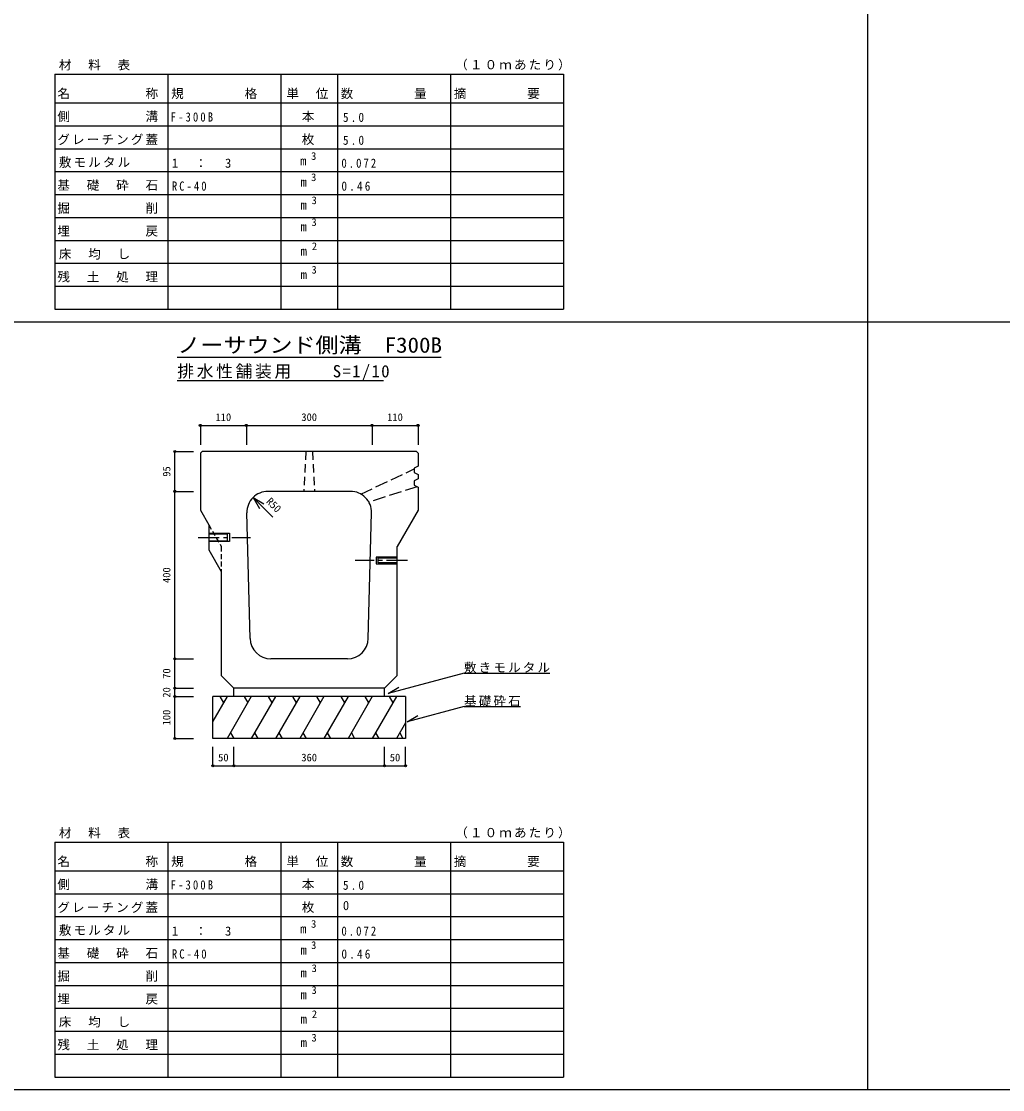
# Model space of a CAD drawing. Units: millimetres at full size, sheet at 1:10. Extents: x -5807 to 2193, y -2728 to 2972.
# Drawn here: x -2495 to -151, y -2728 to -178 of the extents above; entities that cross this region are included whole.
import ezdxf
from ezdxf.enums import TextEntityAlignment as Align

# ---------------------------------------------------------------- set-up
doc = ezdxf.new("R2010")
doc.units = ezdxf.units.MM
doc.header["$LTSCALE"] = 10
doc.header["$PDMODE"] = 32
doc.header["$PDSIZE"] = 5
for name, pattern in [('CHAIN1', [8, 5, -1, 1, -1]), ('DASHED1', [1.8, 1.2, -0.6]), ('DASHED2', [3, 2, -1]), ('DASHED3', [4, 3, -1])]:
    doc.linetypes.add(name, pattern=pattern)
doc.layers.add('0-0_通り芯', color=7, linetype='Continuous')
doc.styles.add('ＭＳ ゴシック', font='')
doc.styles.get('ＭＳ ゴシック').set_extended_font_data('MS Gothic')

msp = doc.modelspace()

# ---------------------------------------------------------------- linework, layer by layer
at = {"layer": '0-0_通り芯', "color": 2}
for p, q in [((-473.81, 2971.77), (-473.81, -2728.23)), ((-5807.14, -2728.23), (2192.86, -2728.23))]:
    msp.add_line(p, q, dxfattribs=at)
at = {"layer": '0-0_通り芯'}
for p, q in [((-2414.64, -304.02), (-1199.64, -304.02)), ((-2414.64, -304.02), (-2414.64, -427.14)), ((-2144.64, -304.02), (-2144.64, -427.14)), ((-1874.64, -304.02), (-1874.64, -427.14)), ((-1739.64, -304.02), (-1739.64, -427.14)), ((-1469.64, -304.02), (-1469.64, -427.14)), ((-1199.64, -304.02), (-1199.64, -427.14)), ((-2414.64, -372.42), (-1199.64, -372.42)), ((-2414.64, -427.14), (-1199.64, -427.14)), ((-2414.64, -427.14), (-2414.64, -864.9)), ((-2144.64, -427.14), (-2144.64, -864.9)), ((-1874.64, -427.14), (-1874.64, -864.9)), ((-1739.64, -427.14), (-1739.64, -864.9)), ((-1469.64, -427.14), (-1469.64, -864.9)), ((-1199.64, -427.14), (-1199.64, -864.9)), ((-2414.64, -481.86), (-1199.64, -481.86)), ((-2414.64, -536.58), (-1199.64, -536.58)), ((-2414.64, -591.3), (-1199.64, -591.3)), ((-2414.64, -646.02), (-1199.64, -646.02)), ((-2414.64, -700.74), (-1199.64, -700.74)), ((-2414.64, -755.46), (-1199.64, -755.46)), ((-2414.64, -810.18), (-1199.64, -810.18)), ((-2414.64, -864.9), (-1199.64, -864.9)), ((-2329.14, -864.9), (-1420.14, -864.9)), ((-2122.14, -979.9), (-1492.14, -979.9)), ((-2122.14, -1034.9), (-1629.64, -1034.9)), ((-1437.37, -1733.85), (-1618.88, -1782.48)), ((-1437.37, -1733.85), (-1232.37, -1733.85)), ((-1987.14, -1789.9), (-1987.14, -1769.9)), ((-1627.14, -1789.9), (-1627.14, -1769.9)), ((-1618.88, -1782.48), (-1592.9, -1767.48)), ((-1577.14, -1789.9), (-2037.14, -1789.9)), ((-2037.14, -1889.9), (-2037.14, -1789.9)), ((-2003.09, -1789.9), (-2037.14, -1848.88)), ((-2020.4, -1789.9), (-2011.74, -1804.89)), ((-1945.36, -1789.9), (-2003.09, -1889.9)), ((-1962.66, -1789.9), (-1954.01, -1804.89)), ((-1887.62, -1789.9), (-1945.36, -1889.9)), ((-1904.93, -1789.9), (-1896.27, -1804.89)), ((-1829.89, -1789.9), (-1887.62, -1889.9)), ((-1847.19, -1789.9), (-1838.54, -1804.89)), ((-1772.15, -1789.9), (-1829.89, -1889.9)), ((-1789.46, -1789.9), (-1780.8, -1804.89)), ((-1714.42, -1789.9), (-1772.15, -1889.9)), ((-1731.72, -1789.9), (-1723.07, -1804.89)), ((-1656.68, -1789.9), (-1714.42, -1889.9)), ((-1673.99, -1789.9), (-1665.33, -1804.89)), ((-1598.95, -1789.9), (-1656.68, -1889.9)), ((-1616.25, -1789.9), (-1607.6, -1804.89)), ((-1577.14, -1789.9), (-1577.14, -1889.9)), ((-1437.37, -1813.65), (-1302.37, -1813.65)), ((-1577.14, -1852.13), (-1598.95, -1889.9)), ((-1995.17, -1876.18), (-1987.25, -1889.9)), ((-1937.44, -1876.18), (-1929.52, -1889.9)), ((-1879.7, -1876.18), (-1871.78, -1889.9)), ((-1821.97, -1876.18), (-1814.05, -1889.9)), ((-1764.23, -1876.18), (-1756.31, -1889.9)), ((-1706.5, -1876.18), (-1698.58, -1889.9)), ((-1648.76, -1876.18), (-1640.84, -1889.9)), ((-1591.03, -1876.18), (-1583.11, -1889.9)), ((-1577.14, -1889.9), (-2037.14, -1889.9)), ((-2414.64, -2137.35), (-1199.64, -2137.35)), ((-2414.64, -2137.35), (-2414.64, -2260.47)), ((-2144.64, -2137.35), (-2144.64, -2260.47)), ((-1874.64, -2137.35), (-1874.64, -2260.47)), ((-1739.64, -2137.35), (-1739.64, -2260.47)), ((-1469.64, -2137.35), (-1469.64, -2260.47)), ((-1199.64, -2137.35), (-1199.64, -2260.47)), ((-2414.64, -2205.75), (-1199.64, -2205.75)), ((-2414.64, -2260.47), (-1199.64, -2260.47)), ((-2414.64, -2260.47), (-2414.64, -2698.23)), ((-2144.64, -2260.47), (-2144.64, -2698.23)), ((-1874.64, -2260.47), (-1874.64, -2698.23)), ((-1739.64, -2260.47), (-1739.64, -2698.23)), ((-1469.64, -2260.47), (-1469.64, -2698.23)), ((-1199.64, -2260.47), (-1199.64, -2698.23)), ((-2414.64, -2315.19), (-1199.64, -2315.19)), ((-2414.64, -2369.91), (-1199.64, -2369.91)), ((-2414.64, -2424.63), (-1199.64, -2424.63)), ((-2414.64, -2479.35), (-1199.64, -2479.35)), ((-2414.64, -2534.07), (-1199.64, -2534.07)), ((-2414.64, -2588.79), (-1199.64, -2588.79)), ((-2414.64, -2643.51), (-1199.64, -2643.51)), ((-2414.64, -2698.23), (-1199.64, -2698.23)), ((-2329.14, -2698.23), (-1420.14, -2698.23))]:
    msp.add_line(p, q, dxfattribs=at)
at = {"layer": '0-0_通り芯', "color": 4}
for p, q in [((-5807.14, -894.9), (2192.86, -894.9)), ((-2067.14, -1142.38), (-1957.14, -1142.38)), ((-2067.14, -1142.38), (-2067.14, -1188.89)), ((-1957.14, -1142.38), (-1957.14, -1188.89)), ((-1957.14, -1142.38), (-1657.14, -1142.38)), ((-1657.14, -1142.38), (-1657.14, -1188.89)), ((-1657.14, -1142.38), (-1547.14, -1142.38)), ((-1547.14, -1142.38), (-1547.14, -1188.89)), ((-2128.14, -1299.9), (-2128.14, -1204.9)), ((-2128.14, -1204.9), (-2083.14, -1204.9)), ((-2128.14, -1699.9), (-2128.14, -1299.9)), ((-2128.14, -1299.9), (-2083.14, -1299.9)), ((-1941.23, -1314.54), (-1915.25, -1329.54)), ((-1941.23, -1314.54), (-1926.23, -1340.53)), ((-1894.22, -1361.55), (-1941.23, -1314.54)), ((-2128.14, -1769.9), (-2128.14, -1699.9)), ((-2128.14, -1699.9), (-2083.14, -1699.9)), ((-2128.14, -1789.9), (-2128.14, -1769.9)), ((-2128.14, -1769.9), (-2083.14, -1769.9)), ((-2128.14, -1889.9), (-2128.14, -1789.9)), ((-2128.14, -1789.9), (-2083.14, -1789.9)), ((-2128.14, -1889.9), (-2083.14, -1889.9)), ((-2037.14, -1954.9), (-2037.14, -1909.9)), ((-1987.14, -1954.9), (-1987.14, -1909.9)), ((-1627.14, -1954.9), (-1627.14, -1909.9)), ((-1577.14, -1954.9), (-1577.14, -1909.9)), ((-2037.14, -1954.9), (-1987.14, -1954.9)), ((-1987.14, -1954.9), (-1627.14, -1954.9)), ((-1627.14, -1954.9), (-1577.14, -1954.9))]:
    msp.add_line(p, q, dxfattribs=at)
at = {"layer": '0-0_通り芯', "color": 3}
for p, q in [((-2063.14, -1204.9), (-2067.14, -1208.9)), ((-2067.14, -1208.9), (-2067.14, -1344.9)), ((-1551.14, -1204.9), (-2063.14, -1204.9)), ((-1551.14, -1204.9), (-1547.14, -1208.9)), ((-1547.14, -1208.9), (-1547.14, -1239.9)), ((-1547.14, -1259.9), (-1547.14, -1269.9)), ((-1708.41, -1299.9), (-1905.88, -1299.9)), ((-2067.14, -1344.9), (-2047.14, -1379.54)), ((-1948.36, -1651.15), (-1955.86, -1351.15)), ((-1665.92, -1651.15), (-1658.42, -1351.15)), ((-1547.14, -1344.9), (-1597.14, -1431.5)), ((-1597.14, -1739.9), (-1597.14, -1431.5)), ((-2017.14, -1491.5), (-2017.14, -1739.9)), ((-1715.91, -1699.9), (-1898.38, -1699.9)), ((-1627.14, -1769.9), (-1597.14, -1739.9))]:
    msp.add_line(p, q, dxfattribs=at)
at = {"layer": '0-0_通り芯', "color": 3, "linetype": 'DASHED2'}
for p, q in [((-1815.14, -1204.9), (-1820.14, -1299.9)), ((-1799.14, -1204.9), (-1794.14, -1299.9))]:
    msp.add_line(p, q, dxfattribs=at)
at = {"layer": '0-0_通り芯', "color": 3, "linetype": 'DASHED3'}
for p, q in [((-1683.82, -1306.36), (-1556.14, -1246.29)), ((-1549.22, -1288.75), (-1664.66, -1325.68))]:
    msp.add_line(p, q, dxfattribs=at)
at = {"layer": '0-0_通り芯', "linetype": 'CHAIN1'}
for p, q in [((-2072.14, -1409.9), (-1947.14, -1409.9)), ((-1572.14, -1464.9), (-1697.14, -1464.9))]:
    msp.add_line(p, q, dxfattribs=at)
at = {"layer": '0-0_通り芯', "color": 3, "linetype": 'DASHED1'}
msp.add_line((-2017.14, -1431.5), (-2017.14, -1491.5), dxfattribs=at)
at = {"layer": '0-0_通り芯', "color": 3}
for points in [[(-1547.14, -1239.9), (-1556.14, -1244.9), (-1556.14, -1254.9), (-1547.14, -1259.9)], [(-1547.14, -1269.9), (-1556.14, -1274.9), (-1556.14, -1284.9)], [(-1556.14, -1284.9), (-1547.14, -1289.9), (-1547.14, -1344.9)], [(-2047.14, -1379.54), (-2047.14, -1439.54), (-2017.14, -1491.5)], [(-1627.14, -1769.9), (-1987.14, -1769.9), (-2017.14, -1739.9)]]:
    msp.add_lwpolyline(points, dxfattribs=at)
at = {"layer": '0-0_通り芯', "color": 3, "linetype": 'DASHED1'}
msp.add_lwpolyline([(-2047.14, -1379.54), (-2017.14, -1431.5), (-2017.14, -1491.5)], dxfattribs=at)
at = {"layer": '0-0_通り芯'}
for points in [[(-2047.14, -1399.9), (-1997.14, -1399.9), (-1997.14, -1419.9), (-2047.14, -1419.9)], [(-2047.14, -1417.9), (-2002.14, -1417.9), (-2002.14, -1401.9), (-2047.14, -1401.9)], [(-1597.14, -1456.9), (-1647.14, -1456.9), (-1647.14, -1472.9), (-1597.14, -1472.9)], [(-1597.14, -1470.9), (-1642.14, -1470.9), (-1642.14, -1458.9), (-1597.14, -1458.9)], [(-1437.37, -1813.65), (-1573.26, -1850.06), (-1547.28, -1835.06)]]:
    msp.add_lwpolyline(points, dxfattribs=at)
at = {"layer": '0-0_通り芯', "color": 3}
for centre, start, end in [((-1905.88, -1349.9), 90, 181.43209), ((-1708.41, -1349.9), 358.56801, 90), ((-1898.38, -1649.9), 181.43209, 270), ((-1715.91, -1649.9), 270, 358.56801)]:
    msp.add_arc(centre, 50, start, end, dxfattribs=at)
at = {"layer": '0-0_通り芯', "color": 4}
for p in [(-2067.14, -1142.38), (-1957.14, -1142.38), (-1657.14, -1142.38), (-1547.14, -1142.38), (-2128.14, -1204.9), (-2128.14, -1299.9), (-2128.14, -1699.9), (-2128.14, -1769.9), (-2128.14, -1789.9), (-2128.14, -1889.9), (-2037.14, -1954.9), (-1987.14, -1954.9), (-1627.14, -1954.9), (-1577.14, -1954.9)]:
    msp.add_point(p, dxfattribs=at)

# ---------------------------------------------------------------- texts
at = {"layer": '0-0_通り芯', "style": 'ＭＳ ゴシック'}
for s, p in [('m', (-1828.72, -528.32)), ('m', (-1827.82, -578.94)), ('m', (-1827.82, -633.66)), ('m', (-1827.82, -685.64)), ('m', (-1827.73, -743.78)), ('m', (-1827.55, -799.87)), ('0', (-1726.64, -2306.25)), ('m', (-1828.72, -2361.66)), ('m', (-1827.82, -2412.27)), ('m', (-1827.82, -2466.99)), ('m', (-1827.82, -2518.98)), ('m', (-1827.73, -2577.12)), ('m', (-1827.55, -2633.2))]:
    msp.add_text(s, height=21.99, dxfattribs=at).set_placement(p, align=Align.BOTTOM_LEFT)
at = {"layer": '0-0_通り芯', "color": 4, "style": 'ＭＳ ゴシック'}
for s, p in [('3', (-1802.62, -513.96)), ('3', (-1802.62, -564.58)), ('3', (-1801.45, -619.64)), ('3', (-1801.72, -671.89)), ('2', (-1800.82, -729.42)), ('3', (-1801.72, -785.51)), ('110', (-2030.89, -1137.38)), ('300', (-1825.89, -1137.38)), ('110', (-1620.89, -1137.38)), ('50', (-2024.64, -1949.9)), ('360', (-1825.89, -1949.9)), ('50', (-1614.64, -1949.9)), ('3', (-1802.62, -2347.29)), ('3', (-1802.62, -2397.91)), ('3', (-1801.45, -2452.97)), ('3', (-1801.72, -2505.23)), ('2', (-1800.82, -2562.75)), ('3', (-1801.72, -2618.84))]:
    msp.add_text(s, height=18.33, dxfattribs=at).set_placement(p, align=Align.BOTTOM_LEFT)
at = {"layer": '0-0_通り芯', "color": 3, "style": 'ＭＳ ゴシック', "width": 1.1}
msp.add_text('ノーサウンド側溝\u3000F300B', height=36.66, dxfattribs=at).set_placement((-2122.14, -979.9), align=Align.BOTTOM_LEFT)
at = {"layer": '0-0_通り芯', "color": 4, "style": 'ＭＳ ゴシック'}
for s, rotation, p in [('95', 90, (-2133.14, -1264.9)), ('R50', 315, (-1915.25, -1329.54)), ('400', 90, (-2133.14, -1518.65)), ('70', 90, (-2133.14, -1747.4)), ('20', 90, (-2133.14, -1792.4)), ('100', 90, (-2133.14, -1858.65))]:
    msp.add_text(s, height=18.33, rotation=rotation, dxfattribs=at).set_placement(p, align=Align.BOTTOM_LEFT)
at = {"layer": '0-0_通り芯', "attachment_point": 7, "style": 'ＭＳ ゴシック'}
for s, insert, char_height in [('\\T1.17;材\u3000料\u3000表', (-2405.14, -295.08), 21.99), ('\\T1.17;（１０ｍあたり）', (-1458.39, -295.08), 21.99), ('\\T1.17;名\u3000\u3000\u3000\u3000\u3000称', (-2408.64, -363.48), 21.99), ('\\T1.17;規\u3000\u3000\u3000\u3000格', (-2136.89, -363.48), 21.99), ('\\T1.17;単\u3000位', (-1861.64, -363.48), 21.99), ('\\T1.17;数\u3000\u3000\u3000\u3000量', (-1731.89, -363.48), 21.99), ('\\T1.17;摘\u3000\u3000\u3000\u3000要', (-1461.89, -363.48), 21.99), ('\\T1.17;側\u3000\u3000\u3000\u3000\u3000溝', (-2408.64, -418.2), 21.99), ('\\T1.39;\\W0.85;F-300B', (-2137.89, -417.41), 21.99), ('\\T1.17;\u3000本', (-1859.89, -418.2), 21.99), ('\\T1.38;\\W0.9;5.0', (-1726.64, -418.2), 21.99), ('\\T1.17;グレーチング蓋', (-2408.64, -472.92), 21.99), ('\\T1.17;\u3000枚', (-1859.89, -472.92), 21.99), ('\\T1.38;\\W0.9;5.0', (-1726.64, -472.92), 21.99), ('\\T1.17;敷モルタル', (-2405.14, -527.64), 21.99), ('\\T1.21;1\u3000：\u30003', (-2135.14, -527.64), 21.99), ('\\T1.38;\\W0.85;0.072', (-1730.14, -527.64), 21.99), ('\\T1.17;基\u3000礎\u3000砕\u3000石', (-2408.64, -582.36), 21.99), ('\\T1.38;\\W0.85;RC-40', (-2135.14, -582.36), 21.99), ('\\T1.38;\\W0.9;0.46', (-1730.14, -582.36), 21.99), ('\\T1.17;掘\u3000\u3000\u3000\u3000\u3000削', (-2408.64, -637.08), 21.99), ('\\T1.17;埋\u3000\u3000\u3000\u3000\u3000戻', (-2408.64, -691.8), 21.99), ('\\T1.17;床\u3000均\u3000し', (-2405.14, -746.52), 21.99), ('\\T1.17;残\u3000土\u3000処\u3000理', (-2408.64, -801.24), 21.99), ('\\T1.16;排水性舗装用\u3000\u3000S=1/10', (-2122.14, -1034.9), 29.33), ('\\T1.17;敷きモルタル', (-1437.37, -1733.85), 21.99), ('\\T1.17;基礎砕石', (-1437.37, -1813.65), 21.99), ('\\T1.17;材\u3000料\u3000表', (-2405.14, -2128.41), 21.99), ('\\T1.17;（１０ｍあたり）', (-1458.39, -2128.41), 21.99), ('\\T1.17;名\u3000\u3000\u3000\u3000\u3000称', (-2408.64, -2196.81), 21.99), ('\\T1.17;規\u3000\u3000\u3000\u3000格', (-2136.89, -2196.81), 21.99), ('\\T1.17;単\u3000位', (-1861.64, -2196.81), 21.99), ('\\T1.17;数\u3000\u3000\u3000\u3000量', (-1731.89, -2196.81), 21.99), ('\\T1.17;摘\u3000\u3000\u3000\u3000要', (-1461.89, -2196.81), 21.99), ('\\T1.17;側\u3000\u3000\u3000\u3000\u3000溝', (-2408.64, -2251.53), 21.99), ('\\T1.39;\\W0.85;F-300B', (-2137.89, -2250.74), 21.99), ('\\T1.17;\u3000本', (-1859.89, -2251.53), 21.99), ('\\T1.38;\\W0.9;5.0', (-1726.64, -2251.53), 21.99), ('\\T1.17;グレーチング蓋', (-2408.64, -2306.25), 21.99), ('\\T1.17;\u3000枚', (-1859.89, -2306.25), 21.99), ('\\T1.17;敷モルタル', (-2405.14, -2360.97), 21.99), ('\\T1.21;1\u3000：\u30003', (-2135.14, -2360.97), 21.99), ('\\T1.38;\\W0.85;0.072', (-1730.14, -2360.97), 21.99), ('\\T1.17;基\u3000礎\u3000砕\u3000石', (-2408.64, -2415.69), 21.99), ('\\T1.38;\\W0.85;RC-40', (-2135.14, -2415.69), 21.99), ('\\T1.38;\\W0.9;0.46', (-1730.14, -2415.69), 21.99), ('\\T1.17;掘\u3000\u3000\u3000\u3000\u3000削', (-2408.64, -2470.41), 21.99), ('\\T1.17;埋\u3000\u3000\u3000\u3000\u3000戻', (-2408.64, -2525.13), 21.99), ('\\T1.17;床\u3000均\u3000し', (-2405.14, -2579.85), 21.99), ('\\T1.17;残\u3000土\u3000処\u3000理', (-2408.64, -2634.57), 21.99)]:
    msp.add_mtext(s, dxfattribs=dict(at, insert=insert, char_height=char_height))

doc.saveas('drawing.dxf')
